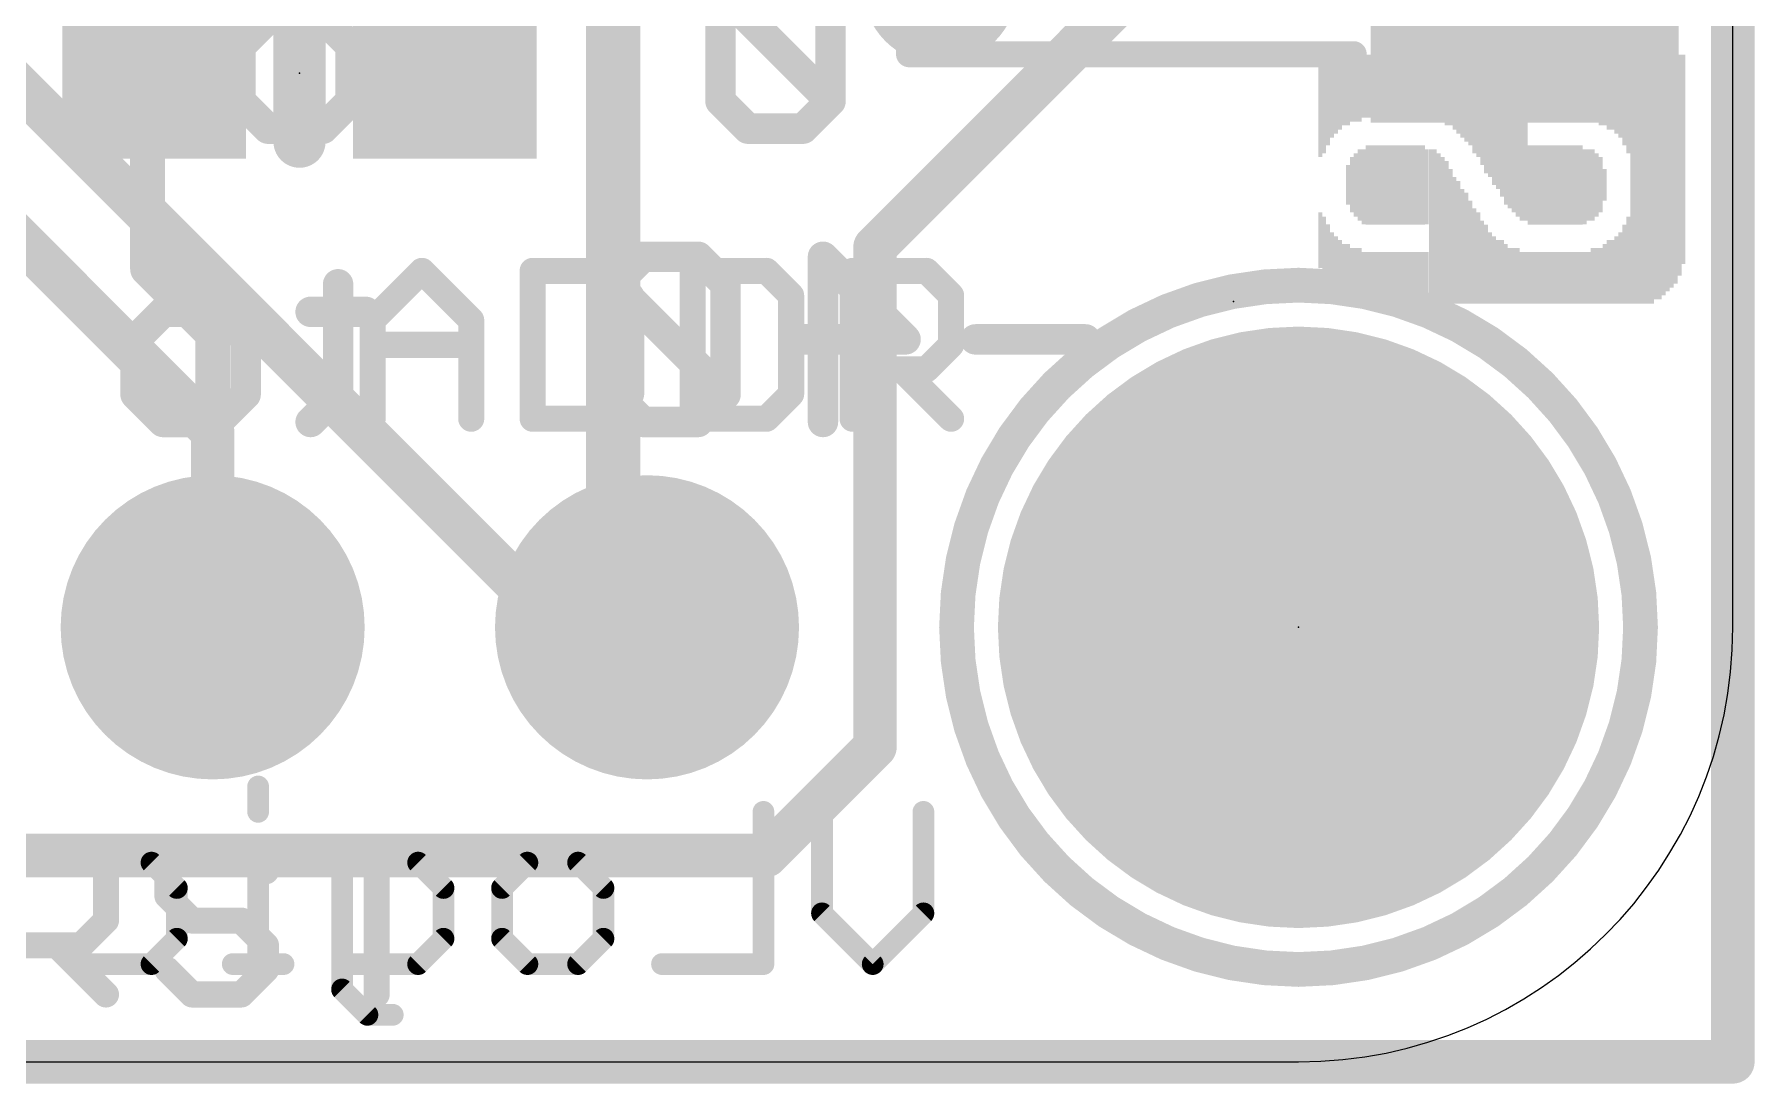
# Model space of a CAD drawing. Extents: x -0.1 to 25.5, y -0.1 to 17.9.
# Drawn here: x 15.47 to 25.53, y -0.13 to 6.01 of the extents above; entities that cross this region are included whole.
import ezdxf

# ---------------------------------------------------------------- set-up
doc = ezdxf.new("R2010")
doc.units = 0
for name, color, linetype in [('1', 12, 'CONTINUOUS'), ('16', 5, 'CONTINUOUS'), ('17', 110, 'CONTINUOUS'), ('18', 110, 'CONTINUOUS'), ('20', 53, 'CONTINUOUS'), ('21', 40, 'CONTINUOUS'), ('22', 6, 'CONTINUOUS'), ('23', 53, 'CONTINUOUS'), ('24', 53, 'CONTINUOUS')]:
    doc.layers.add(name, color=color, linetype=linetype)

# ---------------------------------------------------------------- blocks, each defined once
blk = doc.blocks.new('RECT')
blk.add_solid([(-0.5, -0.5), (0.5, -0.5), (-0.5, 0.5), (0.5, 0.5)])
blk = doc.blocks.new('ROUNDP')
at = {"const_width": 0.5}
blk.add_lwpolyline([(0, -0.25, 1), (0, 0.25, 1), (0, -0.25)], format="xyb", dxfattribs=at)
blk = doc.blocks.new('ROUNDV')
at = {"const_width": 0.5}
blk.add_lwpolyline([(0, -0.25, 1), (0, 0.25, 1), (0, -0.25)], format="xyb", dxfattribs=at)

msp = doc.modelspace()

# ---------------------------------------------------------------- linework, layer by layer
at = {"layer": '1'}
for points, const_width in [([(25.4, 17.78), (25.4, 0)], 0.254), ([(18.0149, 8.9535), (18.0149, 5.9254)], 0.3048), ([(18.8205, 8.352), (18.8205, 2.7695)], 0.254), ([(18.0149, 5.9254), (17.868, 5.7785)], 0.3048), ([(16.129, 5.7395), (16.168, 5.7785)], 0.2032), ([(16.129, 4.6355), (16.129, 5.7395)], 0.2032), ([(16.51, 4.2545), (16.129, 4.6355)], 0.2032), ([(16.51, 2.54), (16.51, 4.2545)], 0.2032), ([(18.8205, 2.7695), (19.05, 2.54)], 0.254), ([(25.4, 0), (0, 0)], 0.254)]:
    msp.add_lwpolyline(points, dxfattribs=dict(at, const_width=const_width))
for points, const_width in [([(18.0688, 5.8715, 1), (17.961, 5.9793)], 0.1524), ([(17.9387, 5.9254, 1), (18.0911, 5.9254)], 0.1524), ([(16.1798, 5.7395, 1), (16.0782, 5.7395)], 0.1016), ([(16.2039, 5.7426, 1), (16.1321, 5.8144)], 0.1016), ([(17.8141, 5.8324, 1), (17.9219, 5.7246)], 0.1524), ([(16.0931, 5.7754, 1), (16.1649, 5.7036)], 0.1016), ([(16.1649, 4.6714, 1), (16.0931, 4.5996)], 0.1016), ([(16.0782, 4.6355, 1), (16.1798, 4.6355)], 0.1016), ([(16.5608, 4.2545, 1), (16.4592, 4.2545)], 0.1016), ([(16.4741, 4.2186, 1), (16.5459, 4.2904)], 0.1016), ([(18.8654, 2.8144, 1), (18.7756, 2.7246)], 0.127), ([(18.757, 2.7695, 1), (18.884, 2.7695)], 0.127), ([(19.0051, 2.4951, 1), (19.0949, 2.5849)], 0.127), ([(16.4592, 2.54, 1), (16.5608, 2.54)], 0.1016), ([(25.4, -0.0635, 1), (25.4, 0.0635)], 0.127), ([(25.3365, 0, 1), (25.4635, 0)], 0.127)]:
    msp.add_lwpolyline(points, format="xyb", dxfattribs=dict(at, const_width=const_width))
at = {"layer": '16'}
for points, const_width in [([(25.4, 17.78), (25.4, 0)], 0.254), ([(18.8595, 7.366), (18.8595, 2.2225)], 0.3048), ([(18.542, 2.54), (13.843, 7.239)], 0.254), ([(13.1445, 7.0485), (16.51, 3.683)], 0.254), ([(22.0885, 6.4675), (20.3835, 4.7625)], 0.254), ([(20.3835, 4.7625), (20.3835, 1.8415)], 0.254), ([(16.51, 3.683), (16.51, 2.54)], 0.254), ([(19.05, 2.54), (18.542, 2.54)], 0.254), ([(18.8595, 2.2225), (18.542, 2.54)], 0.254), ([(20.3835, 1.8415), (19.7485, 1.2065)], 0.254), ([(19.7485, 1.2065), (14.732, 1.2065)], 0.254), ([(25.4, 0), (0, 0)], 0.254)]:
    msp.add_lwpolyline(points, dxfattribs=dict(at, const_width=const_width))
for points, const_width in [([(20.447, 4.7625, 1), (20.32, 4.7625)], 0.127), ([(20.3386, 4.8074, 1), (20.4284, 4.7176)], 0.127), ([(16.5735, 3.683, 1), (16.4465, 3.683)], 0.127), ([(16.4651, 3.6381, 1), (16.5549, 3.7279)], 0.127), ([(18.542, 2.6035, 1), (18.542, 2.4765)], 0.127), ([(18.5869, 2.5849, 1), (18.4971, 2.4951)], 0.127), ([(18.4971, 2.4951, 1), (18.5869, 2.5849)], 0.127), ([(19.05, 2.4765, 1), (19.05, 2.6035)], 0.127), ([(16.4465, 2.54, 1), (16.5735, 2.54)], 0.127), ([(18.8146, 2.1776, 1), (18.9044, 2.2674)], 0.127), ([(18.7833, 2.2225, 1), (18.9357, 2.2225)], 0.1524), ([(20.4284, 1.7966, 1), (20.3386, 1.8864)], 0.127), ([(20.32, 1.8415, 1), (20.447, 1.8415)], 0.127), ([(19.7036, 1.2514, 1), (19.7934, 1.1616)], 0.127), ([(19.7485, 1.143, 1), (19.7485, 1.27)], 0.127), ([(25.4, -0.0635, 1), (25.4, 0.0635)], 0.127), ([(25.3365, 0, 1), (25.4635, 0)], 0.127)]:
    msp.add_lwpolyline(points, format="xyb", dxfattribs=dict(at, const_width=const_width))
at = {"layer": '20'}
for p, q in [((25.4, 2.54), (25.4, 15.24)), ((2.54, 0), (22.86, 0))]:
    msp.add_line(p, q, dxfattribs=at)
msp.add_arc((22.86, 2.54), 2.54, 270, 0, dxfattribs=at)
at = {"layer": '21'}
for points, const_width in [([(20.5825, 5.89), (20.5825, 6.99)], 0.1524), ([(17.018, 6.1785), (17.018, 5.3785)], 0.3048), ([(23.1825, 5.89), (20.5825, 5.89)], 0.1524), ([(17.4457, 4.3354), (17.7338, 4.6235)], 0.1524), ([(17.7338, 4.6235), (18.0219, 4.3354)], 0.1524), ([(18.3812, 4.6235), (18.3812, 3.7592)], 0.1524), ([(18.8133, 4.6235), (18.3812, 4.6235)], 0.1524), ([(18.9574, 4.4795), (18.8133, 4.6235)], 0.1524), ([(19.3167, 4.6235), (19.3167, 3.7592)], 0.1524), ([(19.7489, 4.6235), (19.3167, 4.6235)], 0.1524), ([(19.8929, 4.4795), (19.7489, 4.6235)], 0.1524), ([(20.2522, 3.7592), (20.2522, 4.6235)], 0.1524), ([(20.2522, 4.6235), (20.6844, 4.6235)], 0.1524), ([(20.6844, 4.6235), (20.8284, 4.4795)], 0.1524), ([(18.9574, 3.9033), (18.9574, 4.4795)], 0.1524), ([(19.8929, 3.9033), (19.8929, 4.4795)], 0.1524), ([(20.8284, 4.4795), (20.8284, 4.1914)], 0.1524), ([(17.4457, 3.7592), (17.4457, 4.3354)], 0.1524), ([(18.0219, 4.3354), (18.0219, 3.7592)], 0.1524), ([(17.4457, 4.1914), (18.0219, 4.1914)], 0.1524), ([(20.8284, 4.1914), (20.6844, 4.0473)], 0.1524), ([(20.6844, 4.0473), (20.2522, 4.0473)], 0.1524), ([(20.5403, 4.0473), (20.8284, 3.7592)], 0.1524), ([(18.8133, 3.7592), (18.9574, 3.9033)], 0.1524), ([(19.7489, 3.7592), (19.8929, 3.9033)], 0.1524), ([(18.3812, 3.7592), (18.8133, 3.7592)], 0.1524), ([(19.3167, 3.7592), (19.7489, 3.7592)], 0.1524), ([(15.3099, 1.258), (15.7421, 1.258)], 0.1524), ([(15.7421, 1.258), (15.8861, 1.114)], 0.1524), ([(16.3895, 1.258), (16.2454, 1.114)], 0.1524), ([(16.6776, 1.258), (16.3895, 1.258)], 0.1524), ([(16.8217, 1.114), (16.6776, 1.258)], 0.1524), ([(17.181, 1.258), (17.7572, 1.258)], 0.1524), ([(17.4691, 0.3937), (17.4691, 1.258)], 0.1524), ([(15.8861, 1.114), (15.8861, 0.8259)], 0.1524), ([(16.2454, 1.114), (16.2454, 0.9699)], 0.1524), ([(16.2454, 0.9699), (16.3895, 0.8259)], 0.1524), ([(15.8861, 0.8259), (15.7421, 0.6818)], 0.1524), ([(16.3895, 0.8259), (16.6776, 0.8259)], 0.1524), ([(16.6776, 0.8259), (16.8217, 0.6818)], 0.1524), ([(15.7421, 0.6818), (15.3099, 0.6818)], 0.1524), ([(15.598, 0.6818), (15.8861, 0.3937)], 0.1524), ([(16.8217, 0.6818), (16.8217, 0.5378)], 0.1524), ([(16.3895, 0.3937), (16.2454, 0.5378)], 0.1524), ([(16.8217, 0.5378), (16.6776, 0.3937)], 0.1524), ([(16.6776, 0.3937), (16.3895, 0.3937)], 0.1524)]:
    msp.add_lwpolyline(points, dxfattribs=dict(at, const_width=const_width))
for points, const_width in [([(20.5825, 5.9281, 1), (20.5825, 5.8519)], 0.0762), ([(23.1825, 5.8519, 1), (23.1825, 5.9281)], 0.0762), ([(20.5444, 5.89, 1), (20.6206, 5.89)], 0.0762), ([(16.9418, 5.3785, 1), (17.0942, 5.3785)], 0.1524), ([(17.7607, 4.6505, 1), (17.7068, 4.5966)], 0.0762), ([(17.7607, 4.5966, 1), (17.7068, 4.6505)], 0.0762), ([(18.4193, 4.6235, 1), (18.3431, 4.6235)], 0.0762), ([(18.3812, 4.6616, 1), (18.3812, 4.5854)], 0.0762), ([(18.8403, 4.6505, 1), (18.7864, 4.5966)], 0.0762), ([(18.8133, 4.5854, 1), (18.8133, 4.6616)], 0.0762), ([(19.3548, 4.6235, 1), (19.2786, 4.6235)], 0.0762), ([(19.3167, 4.6616, 1), (19.3167, 4.5854)], 0.0762), ([(19.7758, 4.6505, 1), (19.7219, 4.5966)], 0.0762), ([(19.7489, 4.5854, 1), (19.7489, 4.6616)], 0.0762), ([(20.2903, 4.6235, 1), (20.2141, 4.6235)], 0.0762), ([(20.2522, 4.6616, 1), (20.2522, 4.5854)], 0.0762), ([(20.7113, 4.6505, 1), (20.6574, 4.5966)], 0.0762), ([(20.6844, 4.5854, 1), (20.6844, 4.6616)], 0.0762), ([(22.86, 0.54, 1), (22.86, 4.54, 1), (22.86, 0.54)], 0.2032), ([(18.9955, 4.4795, 1), (18.9193, 4.4795)], 0.0762), ([(18.9305, 4.4525, 1), (18.9843, 4.5064)], 0.0762), ([(19.931, 4.4795, 1), (19.8548, 4.4795)], 0.0762), ([(19.866, 4.4525, 1), (19.9199, 4.5064)], 0.0762), ([(20.8665, 4.4795, 1), (20.7903, 4.4795)], 0.0762), ([(20.8015, 4.4525, 1), (20.8554, 4.5064)], 0.0762), ([(17.4187, 4.3624, 1), (17.4726, 4.3085)], 0.0762), ([(17.4838, 4.3354, 1), (17.4076, 4.3354)], 0.0762), ([(18.06, 4.3354, 1), (17.9838, 4.3354)], 0.0762), ([(17.9949, 4.3085, 1), (18.0488, 4.3624)], 0.0762), ([(17.4457, 4.2295, 1), (17.4457, 4.1533)], 0.0762), ([(18.0219, 4.1533, 1), (18.0219, 4.2295)], 0.0762), ([(20.7903, 4.1914, 1), (20.8665, 4.1914)], 0.0762), ([(20.8554, 4.1644, 1), (20.8015, 4.2183)], 0.0762), ([(20.2522, 4.0854, 1), (20.2522, 4.0092)], 0.0762), ([(20.5673, 4.0743, 1), (20.5134, 4.0204)], 0.0762), ([(20.6574, 4.0743, 1), (20.7113, 4.0204)], 0.0762), ([(20.6844, 4.0092, 1), (20.6844, 4.0854)], 0.0762), ([(18.9193, 3.9033, 1), (18.9955, 3.9033)], 0.0762), ([(18.9843, 3.8763, 1), (18.9305, 3.9302)], 0.0762), ([(19.8548, 3.9033, 1), (19.931, 3.9033)], 0.0762), ([(19.9199, 3.8763, 1), (19.866, 3.9302)], 0.0762), ([(18.3812, 3.7973, 1), (18.3812, 3.7211)], 0.0762), ([(18.7864, 3.7861, 1), (18.8403, 3.7323)], 0.0762), ([(18.8133, 3.7211, 1), (18.8133, 3.7973)], 0.0762), ([(19.3167, 3.7973, 1), (19.3167, 3.7211)], 0.0762), ([(19.7219, 3.7861, 1), (19.7758, 3.7323)], 0.0762), ([(19.7489, 3.7211, 1), (19.7489, 3.7973)], 0.0762), ([(20.8015, 3.7323, 1), (20.8554, 3.7861)], 0.0762), ([(17.4076, 3.7592, 1), (17.4838, 3.7592)], 0.0762), ([(17.9838, 3.7592, 1), (18.06, 3.7592)], 0.0762), ([(18.3431, 3.7592, 1), (18.4193, 3.7592)], 0.0762), ([(19.2786, 3.7592, 1), (19.3548, 3.7592)], 0.0762), ([(20.2141, 3.7592, 1), (20.2903, 3.7592)], 0.0762), ([(15.769, 1.285, 1), (15.7151, 1.2311)], 0.0762), ([(15.7421, 1.2199, 1), (15.7421, 1.2961)], 0.0762), ([(16.3895, 1.2961, 1), (16.3895, 1.2199)], 0.0762), ([(16.4164, 1.2311, 1), (16.3626, 1.285)], 0.0762), ([(16.7046, 1.285, 1), (16.6507, 1.2311)], 0.0762), ([(16.6776, 1.2199, 1), (16.6776, 1.2961)], 0.0762), ([(17.181, 1.2961, 1), (17.181, 1.2199)], 0.0762), ([(17.5072, 1.258, 1), (17.431, 1.258)], 0.0762), ([(17.7572, 1.2199, 1), (17.7572, 1.2961)], 0.0762), ([(15.9242, 1.114, 1), (15.848, 1.114)], 0.0762), ([(15.8592, 1.087, 1), (15.9131, 1.1409)], 0.0762), ([(16.2835, 1.114, 1), (16.2073, 1.114)], 0.0762), ([(16.2185, 1.1409, 1), (16.2724, 1.087)], 0.0762), ([(16.7947, 1.087, 1), (16.8486, 1.1409)], 0.0762), ([(16.2724, 0.9969, 1), (16.2185, 0.943)], 0.0762), ([(16.2073, 0.9699, 1), (16.2835, 0.9699)], 0.0762), ([(15.848, 0.8259, 1), (15.9242, 0.8259)], 0.0762), ([(15.9131, 0.7989, 1), (15.8592, 0.8528)], 0.0762), ([(16.3895, 0.864, 1), (16.3895, 0.7878)], 0.0762), ([(16.3626, 0.7989, 1), (16.4164, 0.8528)], 0.0762), ([(16.7046, 0.8528, 1), (16.6507, 0.7989)], 0.0762), ([(16.6776, 0.7878, 1), (16.6776, 0.864)], 0.0762), ([(15.625, 0.7088, 1), (15.5711, 0.6549)], 0.0762), ([(15.7151, 0.7088, 1), (15.769, 0.6549)], 0.0762), ([(15.7421, 0.6437, 1), (15.7421, 0.7199)], 0.0762), ([(16.8598, 0.6818, 1), (16.7836, 0.6818)], 0.0762), ([(16.7947, 0.6549, 1), (16.8486, 0.7088)], 0.0762), ([(16.2724, 0.5647, 1), (16.2185, 0.5108)], 0.0762), ([(16.8486, 0.5108, 1), (16.7947, 0.5647)], 0.0762), ([(16.7836, 0.5378, 1), (16.8598, 0.5378)], 0.0762), ([(15.8592, 0.3668, 1), (15.9131, 0.4206)], 0.0762), ([(16.3895, 0.4318, 1), (16.3895, 0.3556)], 0.0762), ([(16.3626, 0.3668, 1), (16.4164, 0.4206)], 0.0762), ([(16.6507, 0.4206, 1), (16.7046, 0.3668)], 0.0762), ([(16.6776, 0.3556, 1), (16.6776, 0.4318)], 0.0762), ([(17.431, 0.3937, 1), (17.5072, 0.3937)], 0.0762)]:
    msp.add_lwpolyline(points, format="xyb", dxfattribs=dict(at, const_width=const_width))
at = {"layer": '22'}
for points, const_width in [([(17.8576, 6.2597), (17.8576, 5.6157)], 0.1778), ([(19.4795, 6.2597), (19.4795, 5.6157)], 0.1778), ([(20.1235, 5.6157), (19.4795, 6.2597)], 0.1778), ([(20.1235, 5.6157), (20.1235, 6.2597)], 0.1778), ([(16.673, 5.9377), (16.834, 6.0987)], 0.1778), ([(17.156, 6.0987), (17.317, 5.9377)], 0.1778), ([(16.673, 5.6157), (16.673, 5.9377)], 0.1778), ([(17.317, 5.9377), (17.317, 5.6157)], 0.1778), ([(16.834, 5.4546), (16.673, 5.6157)], 0.1778), ([(17.317, 5.6157), (17.156, 5.4546)], 0.1778), ([(17.8576, 5.6157), (17.6966, 5.4546)], 0.1778), ([(19.4795, 5.6157), (19.6405, 5.4546)], 0.1778), ([(19.9625, 5.4546), (20.1235, 5.6157)], 0.1778), ([(17.156, 5.4546), (16.834, 5.4546)], 0.1778), ([(19.6405, 5.4546), (19.9625, 5.4546)], 0.1778), ([(19.0266, 4.7062), (18.8656, 4.5452)], 0.1778), ([(19.3486, 4.7062), (19.0266, 4.7062)], 0.1778), ([(19.5096, 4.5452), (19.3486, 4.7062)], 0.1778), ([(20.0791, 3.7402), (20.0791, 4.7062)], 0.1778), ([(20.0791, 4.7062), (20.5621, 4.2232)], 0.1778), ([(17.2437, 4.5452), (17.2437, 3.9012)], 0.1778), ([(18.8656, 4.5452), (18.8656, 3.9012)], 0.1778), ([(19.5096, 3.9012), (18.8656, 4.5452)], 0.1778), ([(19.5096, 3.9012), (19.5096, 4.5452)], 0.1778), ([(16.059, 4.2232), (16.22, 4.3842)], 0.1778), ([(16.22, 4.3842), (16.542, 4.3842)], 0.1778), ([(16.542, 4.3842), (16.7031, 4.2232)], 0.1778), ([(17.4047, 4.3842), (17.0827, 4.3842)], 0.1778), ([(16.059, 3.9012), (16.059, 4.2232)], 0.1778), ([(16.7031, 4.2232), (16.7031, 3.9012)], 0.1778), ([(20.5621, 4.2232), (19.9181, 4.2232)], 0.1778), ([(21.6145, 4.2232), (20.9705, 4.2232)], 0.1778), ([(16.22, 3.7402), (16.059, 3.9012)], 0.1778), ([(16.7031, 3.9012), (16.542, 3.7402)], 0.1778), ([(17.2437, 3.9012), (17.0827, 3.7402)], 0.1778), ([(18.8656, 3.9012), (19.0266, 3.7402)], 0.1778), ([(19.3486, 3.7402), (19.5096, 3.9012)], 0.1778), ([(16.542, 3.7402), (16.22, 3.7402)], 0.1778), ([(19.0266, 3.7402), (19.3486, 3.7402)], 0.1778), ([(16.776, 1.6096), (16.776, 1.4613)], 0.127), ([(19.7309, 1.4613), (19.7309, 0.5715)], 0.127), ([(20.0732, 0.8681), (20.0732, 1.4613)], 0.127), ([(20.6664, 1.4613), (20.6664, 0.8681)], 0.127), ([(15.7075, 1.1647), (16.1523, 1.1647)], 0.127), ([(16.1523, 1.1647), (16.3006, 1.0164)], 0.127), ([(16.9243, 1.1647), (16.776, 1.1647)], 0.127), ([(16.776, 1.1647), (16.776, 0.5715)], 0.127), ([(17.2666, 0.4232), (17.2666, 1.1647)], 0.127), ([(17.2666, 1.1647), (17.7115, 1.1647)], 0.127), ([(17.7115, 1.1647), (17.8598, 1.0164)], 0.127), ([(18.2022, 1.0164), (18.3505, 1.1647)], 0.127), ([(18.3505, 1.1647), (18.647, 1.1647)], 0.127), ([(18.647, 1.1647), (18.7953, 1.0164)], 0.127), ([(16.3006, 1.0164), (16.3006, 0.7198)], 0.127), ([(17.8598, 1.0164), (17.8598, 0.7198)], 0.127), ([(18.2022, 0.7198), (18.2022, 1.0164)], 0.127), ([(18.7953, 1.0164), (18.7953, 0.7198)], 0.127), ([(20.3698, 0.5715), (20.0732, 0.8681)], 0.127), ([(20.6664, 0.8681), (20.3698, 0.5715)], 0.127), ([(16.3006, 0.7198), (16.1523, 0.5715)], 0.127), ([(17.8598, 0.7198), (17.7115, 0.5715)], 0.127), ([(18.3505, 0.5715), (18.2022, 0.7198)], 0.127), ([(18.7953, 0.7198), (18.647, 0.5715)], 0.127), ([(16.1523, 0.5715), (15.7075, 0.5715)], 0.127), ([(16.9243, 0.5715), (16.6277, 0.5715)], 0.127), ([(17.7115, 0.5715), (17.2666, 0.5715)], 0.127), ([(18.647, 0.5715), (18.3505, 0.5715)], 0.127), ([(19.7309, 0.5715), (19.1377, 0.5715)], 0.127), ([(17.4149, 0.2749), (17.2666, 0.4232)], 0.127), ([(17.5632, 0.2749), (17.4149, 0.2749)], 0.127)]:
    msp.add_lwpolyline(points, dxfattribs=dict(at, const_width=const_width))
for points, const_width in [([(16.7174, 5.9377, 1), (16.6285, 5.9377)], 0.0889), ([(16.6415, 5.9691, 1), (16.7044, 5.9062)], 0.0889), ([(17.3614, 5.9377, 1), (17.2725, 5.9377)], 0.0889), ([(17.2856, 5.9062, 1), (17.3484, 5.9691)], 0.0889), ([(16.7044, 5.6471, 1), (16.6415, 5.5842)], 0.0889), ([(16.6285, 5.6157, 1), (16.7174, 5.6157)], 0.0889), ([(17.2725, 5.6157, 1), (17.3614, 5.6157)], 0.0889), ([(17.3484, 5.5842, 1), (17.2856, 5.6471)], 0.0889), ([(17.8132, 5.6157, 1), (17.9021, 5.6157)], 0.0889), ([(17.8891, 5.5842, 1), (17.8262, 5.6471)], 0.0889), ([(19.511, 5.6471, 1), (19.4481, 5.5842)], 0.0889), ([(19.4351, 5.6157, 1), (19.524, 5.6157)], 0.0889), ([(20.0791, 5.6157, 1), (20.168, 5.6157)], 0.0889), ([(20.155, 5.5842, 1), (20.0921, 5.6471)], 0.0889), ([(20.0921, 5.5842, 1), (20.155, 5.6471)], 0.0889), ([(16.834, 5.4991, 1), (16.834, 5.4102)], 0.0889), ([(17.156, 5.4102, 1), (17.156, 5.4991)], 0.0889), ([(19.6405, 5.4991, 1), (19.6405, 5.4102)], 0.0889), ([(19.9625, 5.4102, 1), (19.9625, 5.4991)], 0.0889), ([(16.8025, 5.4232, 1), (16.8654, 5.4861)], 0.0889), ([(17.1246, 5.4861, 1), (17.1874, 5.4232)], 0.0889), ([(17.6652, 5.4861, 1), (17.728, 5.4232)], 0.0889), ([(19.6091, 5.4232, 1), (19.672, 5.4861)], 0.0889), ([(19.9311, 5.4861, 1), (19.994, 5.4232)], 0.0889), ([(19.0266, 4.7506, 1), (19.0266, 4.6617)], 0.0889), ([(19.058, 4.6747, 1), (18.9952, 4.7376)], 0.0889), ([(19.38, 4.7376, 1), (19.3172, 4.6747)], 0.0889), ([(19.3486, 4.6617, 1), (19.3486, 4.7506)], 0.0889), ([(20.1105, 4.7376, 1), (20.0476, 4.6747)], 0.0889), ([(20.1235, 4.7062, 1), (20.0346, 4.7062)], 0.0889), ([(17.2881, 4.5452, 1), (17.1992, 4.5452)], 0.0889), ([(18.91, 4.5452, 1), (18.8211, 4.5452)], 0.0889), ([(18.897, 4.5766, 1), (18.8342, 4.5137)], 0.0889), ([(19.5541, 4.5452, 1), (19.4652, 4.5452)], 0.0889), ([(18.8342, 4.5766, 1), (18.897, 4.5137)], 0.0889), ([(19.4782, 4.5137, 1), (19.541, 4.5766)], 0.0889), ([(16.22, 4.4286, 1), (16.22, 4.3397)], 0.0889), ([(16.2515, 4.3527, 1), (16.1886, 4.4156)], 0.0889), ([(16.5735, 4.4156, 1), (16.5106, 4.3527)], 0.0889), ([(16.542, 4.3397, 1), (16.542, 4.4286)], 0.0889), ([(17.0827, 4.4286, 1), (17.0827, 4.3397)], 0.0889), ([(17.4047, 4.3397, 1), (17.4047, 4.4286)], 0.0889), ([(16.0276, 4.2546, 1), (16.0905, 4.1917)], 0.0889), ([(16.1035, 4.2232, 1), (16.0146, 4.2232)], 0.0889), ([(16.7475, 4.2232, 1), (16.6586, 4.2232)], 0.0889), ([(16.6716, 4.1917, 1), (16.7345, 4.2546)], 0.0889), ([(19.9181, 4.2676, 1), (19.9181, 4.1787)], 0.0889), ([(20.5306, 4.1917, 1), (20.5935, 4.2546)], 0.0889), ([(20.5621, 4.1787, 1), (20.5621, 4.2676)], 0.0889), ([(20.9705, 4.2676, 1), (20.9705, 4.1787)], 0.0889), ([(21.6145, 4.1787, 1), (21.6145, 4.2676)], 0.0889), ([(16.0905, 3.9326, 1), (16.0276, 3.8697)], 0.0889), ([(16.0146, 3.9012, 1), (16.1035, 3.9012)], 0.0889), ([(16.6586, 3.9012, 1), (16.7475, 3.9012)], 0.0889), ([(16.7345, 3.8697, 1), (16.6716, 3.9326)], 0.0889), ([(17.1992, 3.9012, 1), (17.2881, 3.9012)], 0.0889), ([(17.2751, 3.8697, 1), (17.2123, 3.9326)], 0.0889), ([(18.897, 3.9326, 1), (18.8342, 3.8697)], 0.0889), ([(18.8211, 3.9012, 1), (18.91, 3.9012)], 0.0889), ([(19.4652, 3.9012, 1), (19.5541, 3.9012)], 0.0889), ([(19.541, 3.8697, 1), (19.4782, 3.9326)], 0.0889), ([(19.4782, 3.8697, 1), (19.541, 3.9326)], 0.0889), ([(16.22, 3.7846, 1), (16.22, 3.6957)], 0.0889), ([(16.542, 3.6957, 1), (16.542, 3.7846)], 0.0889), ([(19.0266, 3.7846, 1), (19.0266, 3.6957)], 0.0889), ([(19.3486, 3.6957, 1), (19.3486, 3.7846)], 0.0889), ([(16.1886, 3.7087, 1), (16.2515, 3.7716)], 0.0889), ([(16.5106, 3.7716, 1), (16.5735, 3.7087)], 0.0889), ([(17.0513, 3.7716, 1), (17.1141, 3.7087)], 0.0889), ([(18.9952, 3.7087, 1), (19.058, 3.7716)], 0.0889), ([(19.3172, 3.7716, 1), (19.38, 3.7087)], 0.0889), ([(20.0346, 3.7402, 1), (20.1235, 3.7402)], 0.0889), ([(16.8078, 1.6096, 1), (16.7443, 1.6096)], 0.0635), ([(19.7626, 1.4613, 1), (19.6991, 1.4613)], 0.0635), ([(20.105, 1.4613, 1), (20.0415, 1.4613)], 0.0635), ([(20.6981, 1.4613, 1), (20.6346, 1.4613)], 0.0635), ([(16.7443, 1.4613, 1), (16.8078, 1.4613)], 0.0635), ([(15.7075, 1.1964, 1), (15.7075, 1.1329)], 0.0635), ([(16.1748, 1.1871, 1), (16.1299, 1.1422)], 0.0635), ([(16.1523, 1.1329, 1), (16.1523, 1.1964)], 0.0635), ([(16.8078, 1.1647, 1), (16.7443, 1.1647)], 0.0635), ([(16.776, 1.1964, 1), (16.776, 1.1329)], 0.0635), ([(16.9243, 1.1329, 1), (16.9243, 1.1964)], 0.0635), ([(17.2984, 1.1647, 1), (17.2349, 1.1647)], 0.0635), ([(17.2666, 1.1964, 1), (17.2666, 1.1329)], 0.0635), ([(17.734, 1.1871, 1), (17.6891, 1.1422)], 0.0635), ([(17.7115, 1.1329, 1), (17.7115, 1.1964)], 0.0635), ([(18.3505, 1.1964, 1), (18.3505, 1.1329)], 0.0635), ([(18.3729, 1.1422, 1), (18.328, 1.1871)], 0.0635), ([(18.6695, 1.1871, 1), (18.6246, 1.1422)], 0.0635), ([(18.647, 1.1329, 1), (18.647, 1.1964)], 0.0635), ([(16.3324, 1.0164, 1), (16.2689, 1.0164)], 0.0635), ([(16.2782, 0.9939, 1), (16.3231, 1.0388)], 0.0635), ([(17.8916, 1.0164, 1), (17.8281, 1.0164)], 0.0635), ([(17.8374, 0.9939, 1), (17.8823, 1.0388)], 0.0635), ([(18.2339, 1.0164, 1), (18.1704, 1.0164)], 0.0635), ([(18.1797, 1.0388, 1), (18.2246, 0.9939)], 0.0635), ([(18.8271, 1.0164, 1), (18.7636, 1.0164)], 0.0635), ([(18.7729, 0.9939, 1), (18.8178, 1.0388)], 0.0635), ([(20.0957, 0.8905, 1), (20.0508, 0.8456)], 0.0635), ([(20.6888, 0.8456, 1), (20.6439, 0.8905)], 0.0635), ([(20.0415, 0.8681, 1), (20.105, 0.8681)], 0.0635), ([(20.6346, 0.8681, 1), (20.6981, 0.8681)], 0.0635), ([(16.2689, 0.7198, 1), (16.3324, 0.7198)], 0.0635), ([(16.3231, 0.6973, 1), (16.2782, 0.7422)], 0.0635), ([(17.8281, 0.7198, 1), (17.8916, 0.7198)], 0.0635), ([(17.8823, 0.6973, 1), (17.8374, 0.7422)], 0.0635), ([(18.2246, 0.7422, 1), (18.1797, 0.6973)], 0.0635), ([(18.1704, 0.7198, 1), (18.2339, 0.7198)], 0.0635), ([(18.7636, 0.7198, 1), (18.8271, 0.7198)], 0.0635), ([(18.8178, 0.6973, 1), (18.7729, 0.7422)], 0.0635), ([(15.7075, 0.6033, 1), (15.7075, 0.5397)], 0.0635), ([(16.1299, 0.594, 1), (16.1748, 0.549)], 0.0635), ([(16.1523, 0.5397, 1), (16.1523, 0.6033)], 0.0635), ([(16.6277, 0.6033, 1), (16.6277, 0.5397)], 0.0635), ([(16.9243, 0.5397, 1), (16.9243, 0.6033)], 0.0635), ([(17.2666, 0.6033, 1), (17.2666, 0.5397)], 0.0635), ([(17.6891, 0.594, 1), (17.734, 0.549)], 0.0635), ([(17.7115, 0.5397, 1), (17.7115, 0.6033)], 0.0635), ([(18.3505, 0.6033, 1), (18.3505, 0.5397)], 0.0635), ([(18.328, 0.549, 1), (18.3729, 0.594)], 0.0635), ([(18.6246, 0.594, 1), (18.6695, 0.549)], 0.0635), ([(18.647, 0.5397, 1), (18.647, 0.6033)], 0.0635), ([(19.1377, 0.6033, 1), (19.1377, 0.5397)], 0.0635), ([(19.7309, 0.5397, 1), (19.7309, 0.6033)], 0.0635), ([(20.3473, 0.594, 1), (20.3922, 0.549)], 0.0635), ([(20.3473, 0.549, 1), (20.3922, 0.594)], 0.0635), ([(16.7443, 0.5715, 1), (16.8078, 0.5715)], 0.0635), ([(19.6991, 0.5715, 1), (19.7626, 0.5715)], 0.0635), ([(17.2349, 0.4232, 1), (17.2984, 0.4232)], 0.0635), ([(17.2891, 0.4457, 1), (17.2442, 0.4008)], 0.0635), ([(17.4149, 0.3067, 1), (17.4149, 0.2432)], 0.0635), ([(17.3925, 0.2525, 1), (17.4374, 0.2974)], 0.0635), ([(17.5632, 0.2432, 1), (17.5632, 0.3067)], 0.0635)]:
    msp.add_lwpolyline(points, format="xyb", dxfattribs=dict(at, const_width=const_width))
at = {"layer": '23'}
for p in [(17.018, 5.7785), (22.86, 2.54)]:
    msp.add_point(p, dxfattribs=at)
at = {"layer": '24'}
msp.add_point((22.479, 4.445), dxfattribs=at)

# ---------------------------------------------------------------- block references
at = {"layer": '1', "xscale": 1.8, "yscale": 1.2, "rotation": 180}
msp.add_blockref('RECT', (24.1825, 6.09), dxfattribs=at)
at = {"layer": '1', "xscale": 1.075}
for p in [(16.168, 5.7785), (17.868, 5.7785)]:
    msp.add_blockref('RECT', p, dxfattribs=at)
at = {"layer": '17', "xscale": 3.516, "yscale": 3.516}
msp.add_blockref('ROUNDP', (22.86, 2.54), dxfattribs=at)
msp.add_blockref('ROUNDP', (22.86, 2.54), dxfattribs=at)
at = {"layer": '17', "xscale": 1.778, "yscale": 1.778, "rotation": 90}
for p in [(16.51, 2.54), (16.51, 2.54), (19.05, 2.54), (19.05, 2.54)]:
    msp.add_blockref('ROUNDP', p, dxfattribs=at)
at = {"layer": '18', "xscale": 0.9064, "yscale": 0.9064}
msp.add_blockref('ROUNDV', (20.7645, 6.2865), dxfattribs=at)
msp.add_blockref('ROUNDV', (20.7645, 6.2865), dxfattribs=at)
at = {"layer": '22', "rotation": 90}
for p, xscale, yscale in [((22.987, 5.588), 0.5994, 0.0229), ((23.01, 5.5994), 0.5766, 0.0231), ((23.0331, 5.6223), 0.5309, 0.0231), ((23.0562, 5.6452), 0.4851, 0.0231), ((23.0793, 5.6566), 0.4623, 0.0231), ((23.1024, 5.668), 0.4394, 0.0231), ((23.1256, 5.6807), 0.414, 0.0231), ((23.1487, 5.6807), 0.414, 0.0231), ((23.1718, 5.6921), 0.3912, 0.0231), ((23.1949, 5.6921), 0.3912, 0.0231), ((23.218, 5.6921), 0.3912, 0.0231), ((23.241, 5.7036), 0.3683, 0.0229), ((23.264, 5.7036), 0.3683, 0.0231), ((23.2871, 5.7036), 0.3683, 0.0231), ((23.3102, 5.7036), 0.3683, 0.0231), ((23.3333, 5.7036), 0.3683, 0.0231), ((23.3564, 5.7036), 0.3683, 0.0231), ((23.3796, 5.7036), 0.3683, 0.0231), ((23.4027, 5.7036), 0.3683, 0.0231), ((23.4258, 5.7036), 0.3683, 0.0231), ((23.4489, 5.7036), 0.3683, 0.0231), ((23.472, 5.7036), 0.3683, 0.0231), ((23.495, 5.7036), 0.3683, 0.0229), ((23.518, 5.7036), 0.3683, 0.0231), ((23.5411, 5.7036), 0.3683, 0.0231), ((23.5642, 5.7036), 0.3683, 0.0231), ((23.5873, 5.7036), 0.3683, 0.0231), ((23.6104, 5.7036), 0.3683, 0.0231), ((23.6336, 5.7036), 0.3683, 0.0231), ((23.6567, 5.7036), 0.3683, 0.0231), ((23.6798, 5.6921), 0.3912, 0.0231), ((23.7029, 5.6921), 0.3912, 0.0231), ((23.726, 5.6807), 0.414, 0.0231), ((23.749, 5.6807), 0.414, 0.0229), ((23.772, 5.668), 0.4394, 0.0231), ((23.7951, 5.6566), 0.4623, 0.0231), ((23.8182, 5.6452), 0.4851, 0.0231), ((23.8413, 5.6337), 0.508, 0.0231), ((23.8644, 5.6223), 0.5309, 0.0231), ((23.8876, 5.5994), 0.5766, 0.0231), ((23.9107, 5.588), 0.5994, 0.0231), ((23.9338, 5.5651), 0.6452, 0.0231), ((23.9569, 5.541), 0.6934, 0.0231), ((23.98, 5.5296), 0.7163, 0.0231), ((24.003, 5.5067), 0.762, 0.0229), ((24.026, 5.4953), 0.7849, 0.0231), ((24.0491, 5.4724), 0.8306, 0.0231), ((24.0722, 5.4496), 0.8763, 0.0231), ((24.0953, 5.4381), 0.8992, 0.0231), ((24.1184, 5.4267), 0.922, 0.0231), ((24.1416, 5.414), 0.9474, 0.0231), ((24.1647, 5.4026), 0.9703, 0.0231), ((24.1878, 5.4026), 0.9703, 0.0231), ((24.2109, 5.7036), 0.3683, 0.0231), ((24.234, 5.7036), 0.3683, 0.0231), ((24.257, 5.7036), 0.3683, 0.0229), ((24.28, 5.7036), 0.3683, 0.0231), ((24.3031, 5.7036), 0.3683, 0.0231), ((24.3262, 5.7036), 0.3683, 0.0231), ((24.3493, 5.7036), 0.3683, 0.0231), ((24.3724, 5.7036), 0.3683, 0.0231), ((24.3956, 5.7036), 0.3683, 0.0231), ((24.4187, 5.7036), 0.3683, 0.0231), ((24.4418, 5.7036), 0.3683, 0.0231), ((24.4649, 5.7036), 0.3683, 0.0231), ((24.488, 5.7036), 0.3683, 0.0231), ((24.511, 5.7036), 0.3683, 0.0229), ((24.534, 5.7036), 0.3683, 0.0231), ((24.5571, 5.6921), 0.3912, 0.0231), ((24.5802, 5.6921), 0.3912, 0.0231), ((24.6033, 5.6921), 0.3912, 0.0231), ((24.6264, 5.6807), 0.414, 0.0231), ((24.8111, 5.16), 1.4554, 0.0231), ((24.8342, 5.16), 1.4554, 0.0231), ((24.8573, 5.16), 1.4554, 0.0231), ((24.8804, 5.16), 1.4554, 0.0231), ((24.9036, 5.16), 1.4554, 0.0231), ((24.9267, 5.16), 1.4554, 0.0231), ((24.9498, 5.1727), 1.43, 0.0231), ((24.9729, 5.1727), 1.43, 0.0231), ((24.996, 5.1841), 1.4072, 0.0231), ((25.019, 5.1956), 1.3843, 0.0229), ((25.042, 5.207), 1.3614, 0.0231), ((25.0651, 5.2184), 1.3386, 0.0231), ((25.0882, 5.2413), 1.2929, 0.0231), ((25.1113, 5.2756), 1.2243, 0.0231), ((24.6496, 5.5766), 0.2057, 0.0231), ((24.6727, 5.5639), 0.2311, 0.0231), ((24.6958, 5.5639), 0.2311, 0.0231), ((24.7189, 5.5524), 0.254, 0.0231), ((24.742, 5.541), 0.2769, 0.0231), ((24.765, 5.5182), 0.3226, 0.0229), ((24.788, 5.4953), 0.3683, 0.0231), ((23.218, 5.1257), 0.4166, 0.0231), ((23.241, 5.1143), 0.4394, 0.0229), ((23.264, 5.1257), 0.4623, 0.0231), ((23.2871, 5.1257), 0.4623, 0.0231), ((23.3102, 5.1257), 0.4623, 0.0231), ((23.3333, 5.1257), 0.4623, 0.0231), ((23.3564, 5.1257), 0.4623, 0.0231), ((23.3796, 5.1257), 0.4623, 0.0231), ((23.4027, 5.1257), 0.4623, 0.0231), ((23.4258, 5.1257), 0.4623, 0.0231), ((23.4489, 5.1257), 0.4623, 0.0231), ((23.472, 5.1257), 0.4623, 0.0231), ((23.495, 5.1257), 0.4623, 0.0229), ((23.518, 5.1257), 0.4623, 0.0231), ((23.5411, 5.1257), 0.4623, 0.0231), ((23.5642, 5.1257), 0.4623, 0.0231), ((23.5873, 5.1257), 0.4623, 0.0231), ((23.6104, 5.1143), 0.4394, 0.0231), ((23.6336, 4.8832), 0.9017, 0.0231), ((23.6567, 4.8832), 0.9017, 0.0231), ((24.2109, 5.1257), 0.4623, 0.0231), ((24.234, 5.1257), 0.4623, 0.0231), ((24.257, 5.1257), 0.4623, 0.0229), ((24.28, 5.1257), 0.4623, 0.0231), ((24.3031, 5.1257), 0.4623, 0.0231), ((24.3262, 5.1257), 0.4623, 0.0231), ((24.3493, 5.1257), 0.4623, 0.0231), ((24.3724, 5.1257), 0.4623, 0.0231), ((24.3956, 5.1257), 0.4623, 0.0231), ((24.4187, 5.1257), 0.4623, 0.0231), ((24.4418, 5.1257), 0.4623, 0.0231), ((24.4649, 5.1257), 0.4623, 0.0231), ((24.488, 5.1257), 0.4623, 0.0231), ((24.511, 5.1257), 0.4623, 0.0229), ((24.534, 5.1143), 0.4394, 0.0231), ((24.5571, 5.1257), 0.4166, 0.0231), ((24.5802, 5.1257), 0.4166, 0.0231), ((23.1487, 5.127), 0.2311, 0.0231), ((23.1718, 5.127), 0.3226, 0.0231), ((23.1949, 5.1257), 0.3708, 0.0231), ((23.6798, 4.8717), 0.8788, 0.0231), ((23.7029, 4.8603), 0.856, 0.0231), ((23.726, 4.8489), 0.8331, 0.0231), ((24.6033, 5.1257), 0.3708, 0.0231), ((24.6264, 5.127), 0.3226, 0.0231), ((23.749, 4.826), 0.7874, 0.0229), ((23.772, 4.8019), 0.7391, 0.0231), ((23.7951, 4.7904), 0.7163, 0.0231), ((24.6496, 5.127), 0.1854, 0.0231), ((23.8182, 4.7676), 0.6706, 0.0231), ((23.8413, 4.7561), 0.6477, 0.0231), ((23.8644, 4.7333), 0.602, 0.0231), ((22.987, 4.8031), 0.3251, 0.0229), ((23.01, 4.7676), 0.3454, 0.0231), ((23.8876, 4.7104), 0.5563, 0.0231), ((23.9107, 4.699), 0.5334, 0.0231), ((24.788, 4.6863), 0.508, 0.0231), ((23.0331, 4.7219), 0.3454, 0.0231), ((23.0562, 4.6876), 0.3226, 0.0231), ((23.9338, 4.6749), 0.4851, 0.0231), ((23.9569, 4.6634), 0.4623, 0.0231), ((23.98, 4.6406), 0.4166, 0.0231), ((24.742, 4.6406), 0.4166, 0.0231), ((24.765, 4.6634), 0.4623, 0.0229), ((23.0793, 4.6647), 0.3226, 0.0231), ((23.1024, 4.6418), 0.3226, 0.0231), ((23.1256, 4.619), 0.3226, 0.0231), ((23.1487, 4.619), 0.3226, 0.0231), ((23.1718, 4.5949), 0.3251, 0.0231), ((23.1949, 4.5949), 0.3251, 0.0231), ((23.218, 4.5949), 0.3251, 0.0231), ((23.241, 4.5834), 0.3023, 0.0229), ((23.264, 4.5834), 0.3023, 0.0231), ((23.2871, 4.5834), 0.3023, 0.0231), ((23.3102, 4.5834), 0.3023, 0.0231), ((23.3333, 4.5834), 0.3023, 0.0231), ((23.3564, 4.5834), 0.3023, 0.0231), ((23.3796, 4.5834), 0.3023, 0.0231), ((23.4027, 4.5834), 0.3023, 0.0231), ((23.4258, 4.5834), 0.3023, 0.0231), ((23.4489, 4.5834), 0.3023, 0.0231), ((23.472, 4.5834), 0.3023, 0.0231), ((23.495, 4.5834), 0.3023, 0.0229), ((23.518, 4.5834), 0.3023, 0.0231), ((23.5411, 4.5834), 0.3023, 0.0231), ((23.5642, 4.5834), 0.3023, 0.0231), ((23.5873, 4.5834), 0.3023, 0.0231), ((23.6104, 4.5834), 0.3023, 0.0231), ((24.003, 4.6292), 0.3937, 0.0229), ((24.026, 4.6177), 0.3708, 0.0231), ((24.0491, 4.6177), 0.3708, 0.0231), ((24.0722, 4.6063), 0.348, 0.0231), ((24.0953, 4.5949), 0.3251, 0.0231), ((24.1184, 4.5949), 0.3251, 0.0231), ((24.1416, 4.5949), 0.3251, 0.0231), ((24.1647, 4.5834), 0.3023, 0.0231), ((24.1878, 4.5834), 0.3023, 0.0231), ((24.2109, 4.5834), 0.3023, 0.0231), ((24.234, 4.5834), 0.3023, 0.0231), ((24.257, 4.5834), 0.3023, 0.0229), ((24.28, 4.5834), 0.3023, 0.0231), ((24.3031, 4.5834), 0.3023, 0.0231), ((24.3262, 4.5834), 0.3023, 0.0231), ((24.3493, 4.5834), 0.3023, 0.0231), ((24.3724, 4.5834), 0.3023, 0.0231), ((24.3956, 4.5834), 0.3023, 0.0231), ((24.4187, 4.5834), 0.3023, 0.0231), ((24.4418, 4.5834), 0.3023, 0.0231), ((24.4649, 4.5834), 0.3023, 0.0231), ((24.488, 4.5834), 0.3023, 0.0231), ((24.511, 4.5834), 0.3023, 0.0229), ((24.534, 4.5834), 0.3023, 0.0231), ((24.5571, 4.5834), 0.3023, 0.0231), ((24.5802, 4.5949), 0.3251, 0.0231), ((24.6033, 4.5949), 0.3251, 0.0231), ((24.6264, 4.5949), 0.3251, 0.0231), ((24.6496, 4.6063), 0.348, 0.0231), ((24.6727, 4.6177), 0.3708, 0.0231), ((24.6958, 4.6177), 0.3708, 0.0231), ((24.7189, 4.6292), 0.3937, 0.0231)]:
    msp.add_blockref('RECT', p, dxfattribs=dict(at, xscale=xscale, yscale=yscale))

doc.saveas('drawing.dxf')
